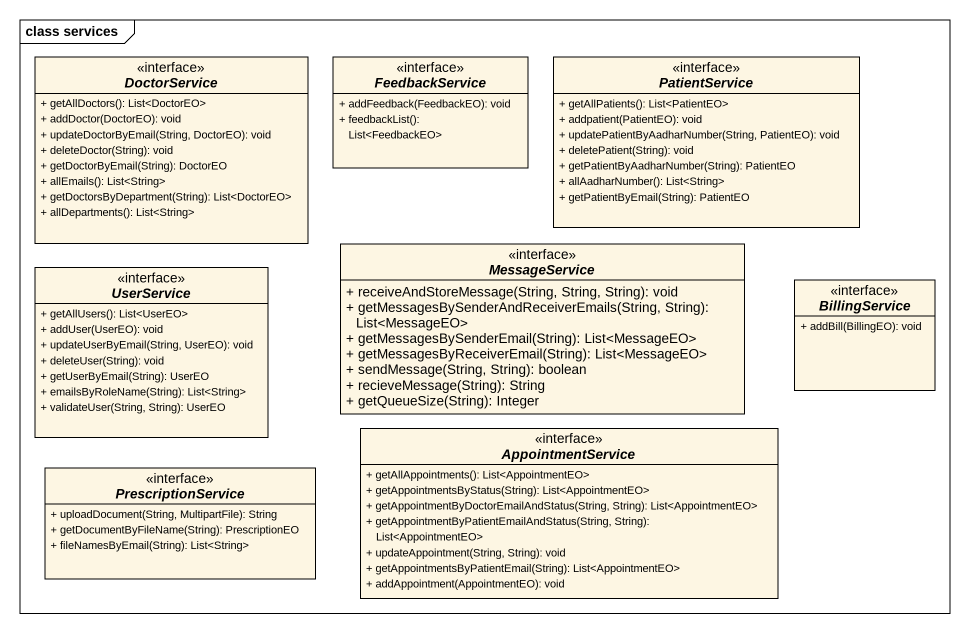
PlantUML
@startuml
mainframe class services
hide circle
hide empty members
skinparam classAttributeIconSize 0
interface DoctorService <<interface>> {
  + getAllDoctors(): List<DoctorEO>
  + addDoctor(DoctorEO): void
  + updateDoctorByEmail(String, DoctorEO): void
  + deleteDoctor(String): void
  + getDoctorByEmail(String): DoctorEO
  + allEmails(): List<String>
  + getDoctorsByDepartment(String): List<DoctorEO>
  + allDepartments(): List<String>
}
interface FeedbackService <<interface>> {
  + addFeedback(FeedbackEO): void
  + feedbackList(): List<FeedbackEO>
}
interface PatientService <<interface>> {
  + getAllPatients(): List<PatientEO>
  + addpatient(PatientEO): void
  + updatePatientByAadharNumber(String, PatientEO): void
  + deletePatient(String): void
  + getPatientByAadharNumber(String): PatientEO
  + allAadharNumber(): List<String>
  + getPatientByEmail(String): PatientEO
}
interface UserService <<interface>> {
  + getAllUsers(): List<UserEO>
  + addUser(UserEO): void
  + updateUserByEmail(String, UserEO): void
  + deleteUser(String): void
  + getUserByEmail(String): UserEO
  + emailsByRoleName(String): List<String>
  + validateUser(String, String): UserEO
}
interface MessageService <<interface>> {
  + receiveAndStoreMessage(String, String, String): void
  + getMessagesBySenderAndReceiverEmails(String, String): List<MessageEO>
  + getMessagesBySenderEmail(String): List<MessageEO>
  + getMessagesByReceiverEmail(String): List<MessageEO>
  + sendMessage(String, String): boolean
  + recieveMessage(String): String
  + getQueueSize(String): Integer
}
interface BillingService <<interface>> {
  + addBill(BillingEO): void
}
interface AppointmentService <<interface>> {
  + getAllAppointments(): List<AppointmentEO>
  + getAppointmentsByStatus(String): List<AppointmentEO>
  + getAppointmentByDoctorEmailAndStatus(String, String): List<AppointmentEO>
  + getAppointmentByPatientEmailAndStatus(String, String): List<AppointmentEO>
  + updateAppointment(String, String): void
  + getAppointmentsByPatientEmail(String): List<AppointmentEO>
  + addAppointment(AppointmentEO): void
}
interface PrescriptionService <<interface>> {
  + uploadDocument(String, MultipartFile): String
  + getDocumentByFileName(String): PrescriptionEO
  + fileNamesByEmail(String): List<String>
}
@enduml
